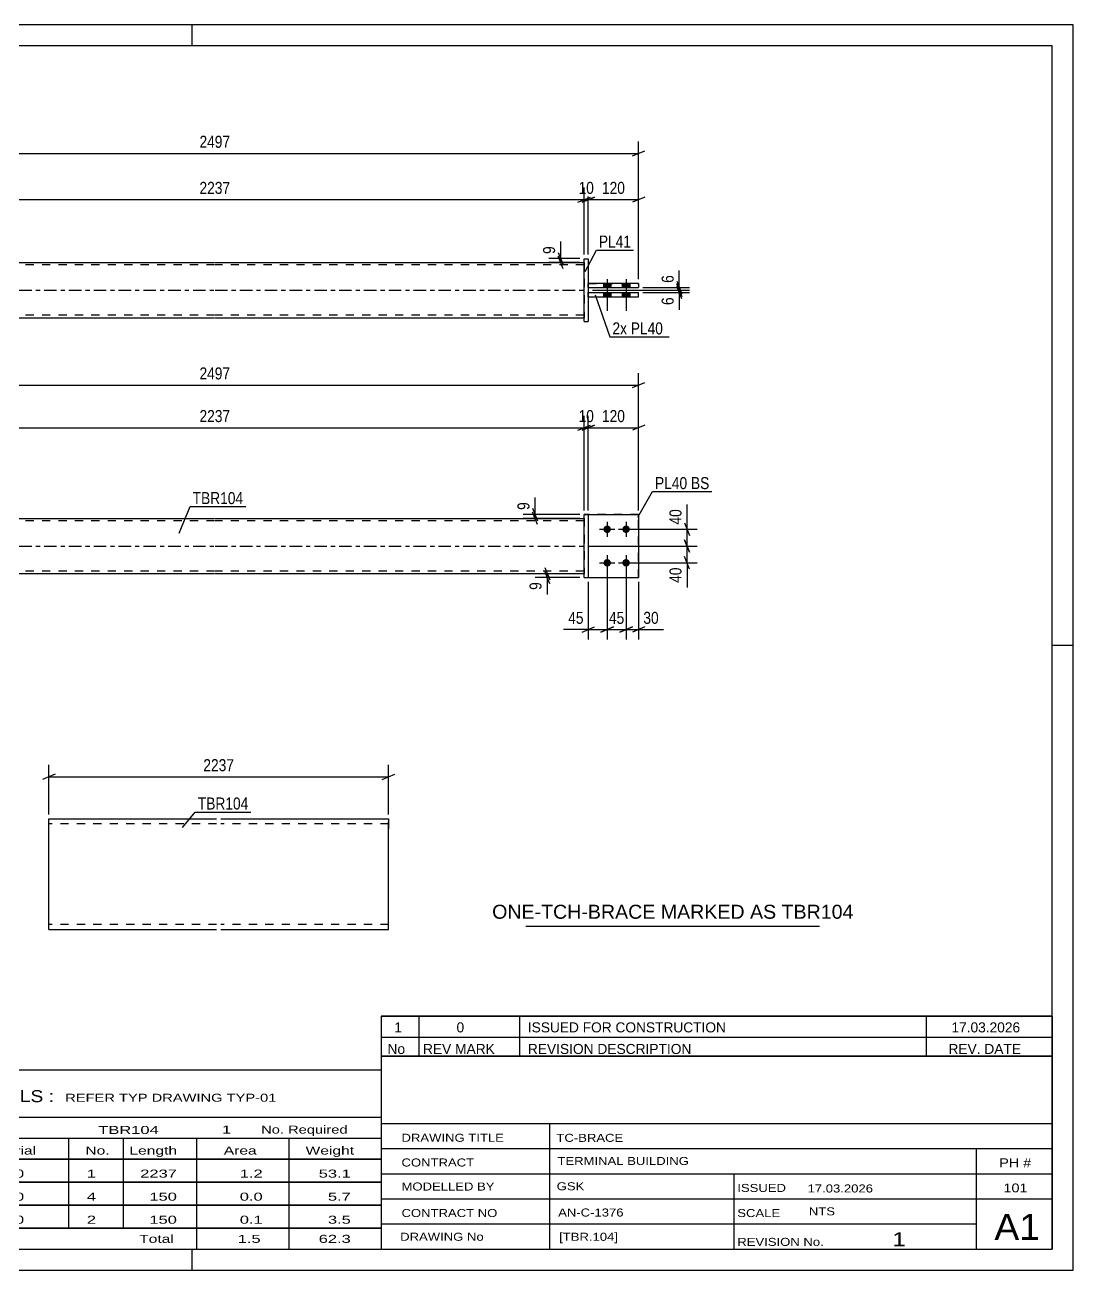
# Model space of a CAD drawing. Header units: millimetres. Extents: x 0 to 420, y 0 to 297.
# Drawn here: x 170.1 to 420, y 0 to 297 of the extents above; entities that cross this region are included whole.
import ezdxf

# ---------------------------------------------------------------- set-up
doc = ezdxf.new("R2010")
doc.units = ezdxf.units.MM
doc.linetypes.add('DXK_LINE_DOT2', pattern=[3.9198, 1.9599, -1.9599])
doc.linetypes.add('DXK_LINE_DOT3', pattern=[5.9187, 2.979, -0.9799, 0.9799, -0.9799])
doc.styles.add('Arial', font='ARIAL.TTF', dxfattribs={"height": 0.2})
doc.styles.add('Arial Narrow', font='ARIALN.TTF', dxfattribs={"height": 0.2})

# ---------------------------------------------------------------- blocks, each defined once
blk = doc.blocks.new('Unknown-581590759-1127')
at = {"color": 5, "linetype": 'Continuous'}
for p, q in [((420, 297), (0, 297)), ((210, 292), (210, 297)), ((420, 0), (420, 297)), ((415, 292), (5, 292)), ((415, 5), (415, 292)), ((420, 149), (415, 149)), ((5, 5), (415, 5)), ((210, 0), (210, 5)), ((0, 0), (420, 0))]:
    blk.add_line(p, q, dxfattribs=at)
blk = doc.blocks.new('Part-581590759-1367 - 1364')
at = {"color": 2, "linetype": 'Continuous'}
for p, q in [((304.42, 180.2), (303.42, 180.2)), ((303.42, 165.2), (303.42, 180.2)), ((304.42, 180.2), (304.42, 165.2)), ((303.42, 165.2), (303.42, 165.2)), ((303.42, 165.2), (304.42, 165.2))]:
    blk.add_line(p, q, dxfattribs=at)
at = {"color": 7, "linetype": 'DXK_LINE_DOT2'}
for p, q in [((303.42, 180.2), (303.42, 180.2)), ((303.42, 180.2), (304.42, 180.2)), ((304.42, 180.2), (304.42, 180.2)), ((303.42, 165.2), (304.42, 165.2))]:
    blk.add_line(p, q, dxfattribs=at)
blk = doc.blocks.new('Bolt-581590759-1379 - 1364')
at = {"linetype": 'Continuous'}
for points in [[(308.92, 177.6, -1), (308.92, 175.8, -1)], [(313.42, 177.6, -1), (313.42, 175.8, -1)], [(308.92, 169.6, -1), (308.92, 167.8, -1)], [(313.42, 169.6, -1), (313.42, 167.8, -1)]]:
    blk.add_hatch(color=1, dxfattribs=at).paths.add_polyline_path(points)
at = {"color": 1, "linetype": 'Continuous'}
for p, q in [((308.92, 178.5), (308.92, 174.9)), ((313.42, 178.5), (313.42, 174.9)), ((307.12, 176.7), (310.72, 176.7)), ((311.62, 176.7), (315.22, 176.7)), ((308.92, 170.5), (308.92, 166.9)), ((313.42, 170.5), (313.42, 166.9)), ((307.12, 168.7), (310.72, 168.7)), ((311.62, 168.7), (315.22, 168.7))]:
    blk.add_line(p, q, dxfattribs=at)
blk = doc.blocks.new('Part-581590759-1440 - 1364')
at = {"linetype": 'Continuous'}
blk.add_hatch(color=2, dxfattribs=at).paths.add_polyline_path([(157.32, 179.3), (156.52, 180.7), (158.12, 180.7)])
at = {"color": 2, "linetype": 'Continuous'}
for p, q in [((127.32, 179.3), (215.32, 179.3)), ((157.32, 179.3), (156.52, 180.7)), ((156.52, 180.7), (158.12, 180.7)), ((158.12, 180.7), (157.32, 179.3)), ((215.42, 179.3), (303.42, 179.3)), ((215.32, 166.1), (127.32, 166.1)), ((303.42, 166.1), (215.42, 166.1))]:
    blk.add_line(p, q, dxfattribs=at)
at = {"color": 7, "linetype": 'DXK_LINE_DOT2'}
for p, q in [((127.32, 166.1), (127.32, 179.3)), ((215.32, 178.7), (127.32, 178.7)), ((303.42, 178.7), (215.42, 178.7)), ((303.42, 179.3), (303.42, 166.1)), ((215.32, 166.7), (127.32, 166.7)), ((303.42, 166.7), (215.42, 166.7))]:
    blk.add_line(p, q, dxfattribs=at)
at = {"color": 7, "linetype": 'DXK_LINE_DOT3'}
for p, q in [((127.32, 172.7), (215.32, 172.7)), ((215.42, 172.7), (303.42, 172.7))]:
    blk.add_line(p, q, dxfattribs=at)
at = {"color": 2, "linetype": 'Continuous'}
blk.add_circle((157.32, 180.2), 1, dxfattribs=at)
blk = doc.blocks.new('Part-581590759-1445 - 1364')
at = {"color": 2, "linetype": 'Continuous'}
for p, q in [((304.42, 180.2), (316.42, 180.2)), ((316.42, 180.2), (316.42, 165.2)), ((304.42, 165.2), (316.42, 165.2))]:
    blk.add_line(p, q, dxfattribs=at)
at = {"color": 7, "linetype": 'DXK_LINE_DOT2'}
blk.add_line((304.42, 180.2), (304.42, 165.2), dxfattribs=at)
blk = doc.blocks.new('Part-581590759-1450 - 1364')
at = {"color": 7, "linetype": 'DXK_LINE_DOT2'}
for p, q in [((316.42, 180.2), (304.42, 180.2)), ((304.42, 180.2), (304.42, 165.2)), ((316.42, 165.2), (316.42, 180.2)), ((304.42, 165.2), (316.42, 165.2))]:
    blk.add_line(p, q, dxfattribs=at)
blk = doc.blocks.new('Part-581590759-1778 - 1767')
at = {"color": 2, "linetype": 'Continuous'}
for p, q in [((304.42, 232.14), (304.42, 233.14)), ((304.42, 233.14), (316.42, 233.14)), ((304.42, 232.14), (304.42, 232.14)), ((304.42, 232.14), (316.42, 232.14)), ((316.42, 232.14), (316.42, 233.14))]:
    blk.add_line(p, q, dxfattribs=at)
at = {"color": 7, "linetype": 'DXK_LINE_DOT2'}
for p, q in [((304.42, 233.14), (316.42, 233.14)), ((304.42, 232.14), (316.42, 232.14))]:
    blk.add_line(p, q, dxfattribs=at)
blk = doc.blocks.new('Part-581590759-1773 - 1767')
at = {"linetype": 'Continuous'}
blk.add_hatch(color=2, dxfattribs=at).paths.add_polyline_path([(157.32, 233.74), (156.52, 235.14), (158.12, 235.14)])
at = {"color": 2, "linetype": 'Continuous'}
for p, q in [((127.32, 240.34), (215.32, 240.34)), ((215.42, 240.34), (303.42, 240.34)), ((157.32, 233.74), (156.52, 235.14)), ((156.52, 235.14), (158.12, 235.14)), ((158.12, 235.14), (157.32, 233.74)), ((127.32, 227.14), (215.32, 227.14)), ((215.42, 227.14), (303.42, 227.14))]:
    blk.add_line(p, q, dxfattribs=at)
at = {"color": 7, "linetype": 'DXK_LINE_DOT2'}
for p, q in [((127.32, 240.34), (127.32, 227.14)), ((215.32, 239.74), (127.32, 239.74)), ((303.42, 239.74), (215.42, 239.74)), ((303.42, 240.34), (303.42, 227.14)), ((215.32, 227.74), (127.32, 227.74)), ((303.42, 227.74), (215.42, 227.74))]:
    blk.add_line(p, q, dxfattribs=at)
at = {"color": 7, "linetype": 'DXK_LINE_DOT3'}
for p, q in [((127.32, 233.74), (215.32, 233.74)), ((215.42, 233.74), (303.42, 233.74))]:
    blk.add_line(p, q, dxfattribs=at)
at = {"color": 2, "linetype": 'Continuous'}
blk.add_circle((157.32, 234.64), 1, dxfattribs=at)
blk = doc.blocks.new('Part-581590759-1783 - 1767')
at = {"color": 2, "linetype": 'Continuous'}
for p, q in [((304.42, 234.34), (304.42, 235.34)), ((316.42, 235.34), (304.42, 235.34)), ((316.42, 235.34), (316.42, 234.34)), ((304.42, 234.34), (304.42, 234.34)), ((304.42, 234.34), (316.42, 234.34))]:
    blk.add_line(p, q, dxfattribs=at)
at = {"color": 7, "linetype": 'DXK_LINE_DOT2'}
for p, q in [((304.42, 235.34), (304.42, 235.34)), ((304.42, 235.34), (316.42, 235.34)), ((316.42, 235.34), (316.42, 235.34)), ((304.42, 234.34), (316.42, 234.34))]:
    blk.add_line(p, q, dxfattribs=at)
blk = doc.blocks.new('Part-581590759-1788 - 1767')
at = {"color": 2, "linetype": 'Continuous'}
for p, q in [((303.42, 241.24), (303.42, 241.24)), ((303.42, 226.24), (303.42, 241.24)), ((303.42, 241.24), (304.42, 241.24)), ((304.42, 241.24), (304.42, 241.24)), ((304.42, 241.24), (304.42, 226.24)), ((303.42, 226.24), (303.42, 226.24)), ((303.42, 226.24), (304.42, 226.24)), ((304.42, 226.24), (304.42, 226.24))]:
    blk.add_line(p, q, dxfattribs=at)
at = {"color": 7, "linetype": 'DXK_LINE_DOT2'}
for p, q in [((303.42, 241.24), (303.42, 241.24)), ((303.42, 241.24), (304.42, 241.24)), ((303.42, 226.24), (304.42, 226.24))]:
    blk.add_line(p, q, dxfattribs=at)
blk = doc.blocks.new('Bolt-581590759-1800 - 1767')
at = {"linetype": 'Continuous'}
for points in [[(309.82, 235.34), (308.02, 235.34), (308.02, 234.34), (309.82, 234.34)], [(309.82, 235.34), (308.02, 235.34), (308.02, 234.34), (309.82, 234.34)], [(314.32, 235.34), (312.52, 235.34), (312.52, 234.34), (314.32, 234.34)], [(314.32, 235.34), (312.52, 235.34), (312.52, 234.34), (314.32, 234.34)], [(309.82, 233.14), (308.02, 233.14), (308.02, 232.14), (309.82, 232.14)], [(309.82, 233.14), (308.02, 233.14), (308.02, 232.14), (309.82, 232.14)], [(314.32, 233.14), (312.52, 233.14), (312.52, 232.14), (314.32, 232.14)], [(314.32, 233.14), (312.52, 233.14), (312.52, 232.14), (314.32, 232.14)]]:
    blk.add_hatch(color=1, dxfattribs=at).paths.add_polyline_path(points)
at = {"color": 1, "linetype": 'Continuous'}
for p, q in [((308.02, 235.34), (308.02, 234.34)), ((308.02, 235.34), (308.02, 234.34)), ((308.92, 236.34), (308.92, 228.84)), ((308.92, 236.34), (308.92, 228.84)), ((309.82, 235.34), (309.82, 234.34)), ((309.82, 235.34), (309.82, 234.34)), ((312.52, 235.34), (312.52, 234.34)), ((312.52, 235.34), (312.52, 234.34)), ((313.42, 236.34), (313.42, 228.84)), ((313.42, 236.34), (313.42, 228.84)), ((314.32, 235.34), (314.32, 234.34)), ((314.32, 235.34), (314.32, 234.34)), ((308.02, 233.14), (308.02, 232.14)), ((308.02, 233.14), (308.02, 232.14)), ((309.82, 233.14), (309.82, 232.14)), ((309.82, 233.14), (309.82, 232.14)), ((312.52, 233.14), (312.52, 232.14)), ((312.52, 233.14), (312.52, 232.14)), ((314.32, 233.14), (314.32, 232.14)), ((314.32, 233.14), (314.32, 232.14))]:
    blk.add_line(p, q, dxfattribs=at)
blk = doc.blocks.new('Part-581590759-2256 - 2248')
at = {"color": 2, "linetype": 'Continuous'}
for p, q in [((175.79, 81.43), (175.79, 107.65)), ((175.79, 107.65), (215.79, 107.65)), ((216.79, 107.65), (256.79, 107.65)), ((256.79, 107.65), (256.79, 107.46)), ((256.79, 107.46), (256.79, 105.25)), ((256.79, 81.25), (256.79, 105.25)), ((175.79, 81.25), (175.79, 81.43)), ((175.79, 81.25), (215.79, 81.25)), ((216.79, 81.25), (256.79, 81.25))]:
    blk.add_line(p, q, dxfattribs=at)
at = {"color": 7, "linetype": 'DXK_LINE_DOT2'}
for p, q in [((256.79, 105.25), (256.79, 106.94)), ((215.79, 106.45), (175.79, 106.45)), ((256.79, 106.45), (216.79, 106.45)), ((175.79, 82.45), (175.79, 82.54)), ((215.79, 82.45), (175.79, 82.45)), ((256.79, 82.45), (216.79, 82.45)), ((256.79, 82.45), (256.79, 82.54))]:
    blk.add_line(p, q, dxfattribs=at)
blk = doc.blocks.new('StraightDimension-581590759-1665 - 1364')
at = {"color": 7, "linetype": 'Continuous'}
for p, q in [((308.92, 167.7), (308.92, 150.39)), ((313.42, 167.7), (313.42, 150.39)), ((307.42, 152.19), (310.42, 153.39)), ((308.92, 152.79), (313.42, 152.79)), ((314.92, 153.39), (311.92, 152.19))]:
    blk.add_line(p, q, dxfattribs=at)
at = {"color": 0}
blk.add_wipeout([(313.59, 153.54), (313.59, 157.74), (308.74, 157.74), (308.74, 153.54)], dxfattribs=at)
at = {"color": 3, "style": 'Arial Narrow'}
blk.add_text('45', height=2.863, dxfattribs=at).set_placement((309.34, 154.14))
blk = doc.blocks.new('StraightDimension-581590759-1505 - 1364')
at = {"color": 7, "linetype": 'Continuous'}
for p, q in [((303.42, 181.2), (303.42, 203.77)), ((304.42, 181.2), (304.42, 203.77)), ((301.92, 200.32), (304.92, 201.52)), ((305.92, 201.52), (302.92, 200.32)), ((303.42, 200.92), (304.42, 200.92))]:
    blk.add_line(p, q, dxfattribs=at)
at = {"color": 0}
blk.add_wipeout([(306.34, 201.67), (306.34, 205.87), (301.49, 205.87), (301.49, 201.67)], dxfattribs=at)
at = {"color": 3, "style": 'Arial Narrow'}
blk.add_text('10', height=2.863, dxfattribs=at).set_placement((302.09, 202.27))
blk = doc.blocks.new('StraightDimension-581590759-1703 - 1364')
at = {"color": 7, "linetype": 'Continuous'}
for p, q in [((314.42, 176.7), (330.38, 176.7)), ((327.38, 178.2), (328.58, 175.2)), ((327.98, 172.7), (327.98, 176.7)), ((304.42, 172.7), (330.38, 172.7)), ((328.58, 171.2), (327.38, 174.2))]:
    blk.add_line(p, q, dxfattribs=at)
at = {"color": 0}
blk.add_wipeout([(327.23, 182.08), (323.03, 182.08), (323.03, 177.22), (327.23, 177.22)], dxfattribs=at)
at = {"color": 7, "linetype": 'Continuous'}
blk.add_line((327.98, 176.7), (327.98, 182.6), dxfattribs=at)
blk.add_line((327.98, 176.7), (327.98, 182.6), dxfattribs=at)
at = {"color": 3, "style": 'Arial Narrow'}
blk.add_text('40', height=2.863, rotation=90.0002, dxfattribs=at).set_placement((326.63, 177.82))
blk = doc.blocks.new('StraightDimension-581590759-1649 - 1364')
at = {"color": 7, "linetype": 'Continuous'}
for p, q in [((308.92, 167.7), (308.92, 150.39)), ((304.42, 164.2), (304.42, 150.39)), ((302.92, 152.19), (305.92, 153.39)), ((304.42, 152.79), (308.92, 152.79)), ((310.42, 153.39), (307.42, 152.19))]:
    blk.add_line(p, q, dxfattribs=at)
at = {"color": 0}
blk.add_wipeout([(303.89, 153.54), (303.89, 157.74), (299.03, 157.74), (299.03, 153.54)], dxfattribs=at)
at = {"color": 7, "linetype": 'Continuous'}
blk.add_line((304.42, 152.79), (298.51, 152.79), dxfattribs=at)
blk.add_line((304.42, 152.79), (298.51, 152.79), dxfattribs=at)
at = {"color": 3, "style": 'Arial Narrow'}
blk.add_text('45', height=2.863, dxfattribs=at).set_placement((299.63, 154.14))
blk = doc.blocks.new('StraightDimension-581590759-1730 - 1364')
at = {"color": 7, "linetype": 'Continuous'}
for p, q in [((291.13, 181.7), (292.33, 178.7)), ((302.42, 180.2), (288.88, 180.2)), ((302.42, 179.3), (288.88, 179.3)), ((292.33, 177.8), (291.13, 180.8)), ((291.73, 179.3), (291.73, 180.2))]:
    blk.add_line(p, q, dxfattribs=at)
at = {"color": 0}
blk.add_wipeout([(290.98, 183.75), (286.78, 183.75), (286.78, 180.72), (290.98, 180.72)], dxfattribs=at)
at = {"color": 7, "linetype": 'Continuous'}
blk.add_line((291.73, 180.2), (291.73, 184.28), dxfattribs=at)
blk.add_line((291.73, 180.2), (291.73, 184.28), dxfattribs=at)
at = {"color": 3, "style": 'Arial Narrow'}
blk.add_text('9', height=2.86, rotation=90.0002, dxfattribs=at).set_placement((290.38, 181.32))
blk = doc.blocks.new('StraightDimension-581590759-1496 - 1364')
at = {"color": 7, "linetype": 'Continuous'}
for p, q in [((127.32, 181.2), (127.32, 203.77)), ((303.42, 181.2), (303.42, 203.77)), ((128.82, 201.52), (125.82, 200.32)), ((127.32, 200.92), (303.42, 200.92)), ((301.92, 200.32), (304.92, 201.52))]:
    blk.add_line(p, q, dxfattribs=at)
at = {"color": 0}
blk.add_wipeout([(219.62, 201.67), (219.62, 205.87), (211.11, 205.87), (211.11, 201.67)], dxfattribs=at)
at = {"color": 3, "style": 'Arial Narrow'}
blk.add_text('2237', height=2.863, dxfattribs=at).set_placement((211.71, 202.27))
blk = doc.blocks.new('StraightDimension-581590759-1523 - 1364')
at = {"color": 7, "linetype": 'Continuous'}
for p, q in [((304.42, 181.2), (304.42, 203.77)), ((316.42, 181.2), (316.42, 203.77)), ((302.92, 200.32), (305.92, 201.52)), ((304.42, 200.92), (316.42, 200.92)), ((317.92, 201.52), (314.92, 200.32))]:
    blk.add_line(p, q, dxfattribs=at)
at = {"color": 0}
blk.add_wipeout([(313.76, 201.67), (313.76, 205.87), (307.07, 205.87), (307.07, 201.67)], dxfattribs=at)
at = {"color": 3, "style": 'Arial Narrow'}
blk.add_text('120', height=2.863, dxfattribs=at).set_placement((307.67, 202.27))
blk = doc.blocks.new('StraightDimension-581590759-1546 - 1364')
at = {"color": 7, "linetype": 'Continuous'}
for p, q in [((114.32, 181.2), (114.32, 213.94)), ((316.42, 181.2), (316.42, 213.94)), ((115.82, 211.69), (112.82, 210.49)), ((114.32, 211.09), (316.42, 211.09)), ((314.92, 210.49), (317.92, 211.69))]:
    blk.add_line(p, q, dxfattribs=at)
at = {"color": 0}
blk.add_wipeout([(219.62, 211.84), (219.62, 216.04), (211.11, 216.04), (211.11, 211.84)], dxfattribs=at)
at = {"color": 3, "style": 'Arial Narrow'}
blk.add_text('2497', height=2.863, dxfattribs=at).set_placement((211.71, 212.44))
blk = doc.blocks.new('StraightDimension-581590759-1640 - 1364')
at = {"color": 7, "linetype": 'Continuous'}
for p, q in [((294.02, 167.6), (295.22, 164.6)), ((295.22, 163.7), (294.02, 166.7)), ((302.42, 166.1), (291.77, 166.1)), ((302.42, 165.2), (291.77, 165.2)), ((294.62, 165.2), (294.62, 166.1))]:
    blk.add_line(p, q, dxfattribs=at)
at = {"color": 0}
blk.add_wipeout([(293.87, 164.67), (289.67, 164.67), (289.67, 161.65), (293.87, 161.65)], dxfattribs=at)
at = {"color": 7, "linetype": 'Continuous'}
blk.add_line((294.62, 165.2), (294.62, 161.12), dxfattribs=at)
blk.add_line((294.62, 165.2), (294.62, 161.12), dxfattribs=at)
at = {"color": 3, "style": 'Arial Narrow'}
blk.add_text('9', height=2.86, rotation=90.0002, dxfattribs=at).set_placement((293.27, 162.25))
blk = doc.blocks.new('StraightDimension-581590759-1675 - 1364')
at = {"color": 7, "linetype": 'Continuous'}
for p, q in [((313.42, 167.7), (313.42, 150.39)), ((316.42, 164.2), (316.42, 150.39)), ((311.92, 152.19), (314.92, 153.39)), ((313.42, 152.79), (316.42, 152.79)), ((317.92, 153.39), (314.92, 152.19))]:
    blk.add_line(p, q, dxfattribs=at)
at = {"color": 0}
blk.add_wipeout([(321.8, 153.54), (321.8, 157.74), (316.94, 157.74), (316.94, 153.54)], dxfattribs=at)
at = {"color": 7, "linetype": 'Continuous'}
blk.add_line((316.42, 152.79), (322.32, 152.79), dxfattribs=at)
blk.add_line((316.42, 152.79), (322.32, 152.79), dxfattribs=at)
at = {"color": 3, "style": 'Arial Narrow'}
blk.add_text('30', height=2.863, dxfattribs=at).set_placement((317.54, 154.14))
blk = doc.blocks.new('StraightDimension-581590759-1716 - 1364')
at = {"color": 7, "linetype": 'Continuous'}
for p, q in [((304.42, 172.7), (330.38, 172.7)), ((327.38, 174.2), (328.58, 171.2)), ((327.98, 168.7), (327.98, 172.7)), ((328.58, 167.2), (327.38, 170.2)), ((314.42, 168.7), (330.38, 168.7))]:
    blk.add_line(p, q, dxfattribs=at)
at = {"color": 0}
blk.add_wipeout([(327.23, 168.17), (323.03, 168.17), (323.03, 163.32), (327.23, 163.32)], dxfattribs=at)
at = {"color": 7, "linetype": 'Continuous'}
blk.add_line((327.98, 168.7), (327.98, 162.79), dxfattribs=at)
blk.add_line((327.98, 168.7), (327.98, 162.79), dxfattribs=at)
at = {"color": 3, "style": 'Arial Narrow'}
blk.add_text('40', height=2.863, rotation=90.0002, dxfattribs=at).set_placement((326.63, 163.92))
blk = doc.blocks.new('StraightDimension-581590759-1890 - 1767')
at = {"color": 7, "linetype": 'Continuous'}
for p, q in [((302.92, 254.74), (305.92, 255.94)), ((304.42, 242.25), (304.42, 258.19)), ((317.92, 255.94), (314.92, 254.74)), ((316.42, 236.34), (316.42, 258.19)), ((304.42, 255.34), (316.42, 255.34))]:
    blk.add_line(p, q, dxfattribs=at)
at = {"color": 0}
blk.add_wipeout([(313.76, 256.09), (313.76, 260.29), (307.07, 260.29), (307.07, 256.09)], dxfattribs=at)
at = {"color": 3, "style": 'Arial Narrow'}
blk.add_text('120', height=2.863, dxfattribs=at).set_placement((307.67, 256.69))
blk = doc.blocks.new('StraightDimension-581590759-1805 - 1767')
at = {"color": 7, "linetype": 'Continuous'}
for p, q in [((302.42, 241.25), (294.99, 241.25)), ((297.24, 242.75), (298.44, 239.75)), ((298.44, 238.84), (297.24, 241.84)), ((297.84, 240.34), (297.84, 241.25)), ((302.42, 240.34), (294.99, 240.34))]:
    blk.add_line(p, q, dxfattribs=at)
at = {"color": 0}
blk.add_wipeout([(297.09, 244.8), (292.89, 244.8), (292.89, 241.77), (297.09, 241.77)], dxfattribs=at)
at = {"color": 7, "linetype": 'Continuous'}
blk.add_line((297.84, 241.25), (297.84, 245.32), dxfattribs=at)
blk.add_line((297.84, 241.25), (297.84, 245.32), dxfattribs=at)
at = {"color": 3, "style": 'Arial Narrow'}
blk.add_text('9', height=2.86, rotation=90.0002, dxfattribs=at).set_placement((296.49, 242.37))
blk = doc.blocks.new('StraightDimension-581590759-1816 - 1767')
at = {"color": 7, "linetype": 'Continuous'}
for p, q in [((325.51, 235.84), (326.71, 232.84)), ((326.71, 232.24), (325.51, 235.24)), ((305.42, 233.74), (328.51, 233.74)), ((317.42, 234.34), (328.51, 234.34)), ((326.11, 233.74), (326.11, 234.34))]:
    blk.add_line(p, q, dxfattribs=at)
at = {"color": 0}
blk.add_wipeout([(325.36, 237.9), (321.16, 237.9), (321.16, 234.87), (325.36, 234.87)], dxfattribs=at)
at = {"color": 7, "linetype": 'Continuous'}
blk.add_line((326.11, 234.34), (326.11, 238.42), dxfattribs=at)
blk.add_line((326.11, 234.34), (326.11, 238.42), dxfattribs=at)
at = {"color": 3, "style": 'Arial Narrow'}
blk.add_text('6', height=2.86, rotation=90.0002, dxfattribs=at).set_placement((324.76, 235.47))
blk = doc.blocks.new('StraightDimension-581590759-1825 - 1767')
at = {"color": 7, "linetype": 'Continuous'}
for p, q in [((325.51, 235.24), (326.71, 232.24)), ((326.71, 231.64), (325.51, 234.64)), ((305.42, 233.74), (328.51, 233.74)), ((317.42, 233.14), (328.51, 233.14)), ((326.11, 233.14), (326.11, 233.74))]:
    blk.add_line(p, q, dxfattribs=at)
at = {"color": 0}
blk.add_wipeout([(325.36, 232.62), (321.16, 232.62), (321.16, 229.59), (325.36, 229.59)], dxfattribs=at)
at = {"color": 7, "linetype": 'Continuous'}
blk.add_line((326.11, 233.14), (326.11, 229.07), dxfattribs=at)
blk.add_line((326.11, 233.14), (326.11, 229.07), dxfattribs=at)
at = {"color": 3, "style": 'Arial Narrow'}
blk.add_text('6', height=2.86, rotation=90.0002, dxfattribs=at).set_placement((324.76, 230.19))
blk = doc.blocks.new('StraightDimension-581590759-1900 - 1767')
at = {"color": 7, "linetype": 'Continuous'}
for p, q in [((301.92, 254.74), (304.92, 255.94)), ((305.92, 255.94), (302.92, 254.74)), ((303.42, 242.25), (303.42, 258.19)), ((304.42, 242.25), (304.42, 258.19)), ((303.42, 255.34), (304.42, 255.34))]:
    blk.add_line(p, q, dxfattribs=at)
at = {"color": 0}
blk.add_wipeout([(306.34, 256.09), (306.34, 260.29), (301.49, 260.29), (301.49, 256.09)], dxfattribs=at)
at = {"color": 3, "style": 'Arial Narrow'}
blk.add_text('10', height=2.863, dxfattribs=at).set_placement((302.09, 256.69))
blk = doc.blocks.new('StraightDimension-581590759-1910 - 1767')
at = {"color": 7, "linetype": 'Continuous'}
for p, q in [((128.82, 255.94), (125.82, 254.74)), ((127.32, 242.24), (127.32, 258.19)), ((301.92, 254.74), (304.92, 255.94)), ((303.42, 242.24), (303.42, 258.19)), ((127.32, 255.34), (303.42, 255.34))]:
    blk.add_line(p, q, dxfattribs=at)
at = {"color": 0}
blk.add_wipeout([(219.62, 256.09), (219.62, 260.29), (211.11, 260.29), (211.11, 256.09)], dxfattribs=at)
at = {"color": 3, "style": 'Arial Narrow'}
blk.add_text('2237', height=2.863, dxfattribs=at).set_placement((211.71, 256.69))
blk = doc.blocks.new('StraightDimension-581590759-1941 - 1767')
at = {"color": 7, "linetype": 'Continuous'}
for p, q in [((114.32, 236.34), (114.32, 269.19)), ((316.42, 236.34), (316.42, 269.19)), ((115.82, 266.94), (112.82, 265.74)), ((114.32, 266.34), (316.42, 266.34)), ((314.92, 265.74), (317.92, 266.94))]:
    blk.add_line(p, q, dxfattribs=at)
at = {"color": 0}
blk.add_wipeout([(219.62, 267.09), (219.62, 271.29), (211.11, 271.29), (211.11, 267.09)], dxfattribs=at)
at = {"color": 3, "style": 'Arial Narrow'}
blk.add_text('2497', height=2.863, dxfattribs=at).set_placement((211.71, 267.69))
blk = doc.blocks.new('StraightDimension-581590759-2261 - 2248')
at = {"color": 7, "linetype": 'Continuous'}
for p, q in [((175.79, 108.65), (175.79, 120.5)), ((256.79, 108.65), (256.79, 120.5)), ((177.29, 118.25), (174.29, 117.05)), ((175.79, 117.65), (256.79, 117.65)), ((255.29, 117.05), (258.29, 118.25))]:
    blk.add_line(p, q, dxfattribs=at)
at = {"color": 0}
blk.add_wipeout([(220.54, 118.4), (220.54, 122.6), (212.03, 122.6), (212.03, 118.4)], dxfattribs=at)
at = {"color": 3, "style": 'Arial Narrow'}
blk.add_text('2237', height=2.863, dxfattribs=at).set_placement((212.63, 119))
blk = doc.blocks.new('Unknown-581590759-3313')
at = {"color": 7, "linetype": 'Continuous'}
for p, q in [((255, 51.05), (255, 5)), ((255, 51.05), (415, 51.05)), ((415, 51), (415, 5)), ((255, 35), (415, 35)), ((295.14, 35), (295.14, 5)), ((255, 29), (415, 29)), ((397, 5.05), (397, 29.05)), ((255, 23), (415, 23)), ((339.14, 23), (339.14, 5)), ((255, 17), (415, 17)), ((255, 11), (397, 11)), ((255, 5), (415, 5))]:
    blk.add_line(p, q, dxfattribs=at)
at = {"color": 7, "style": 'Arial Narrow'}
for s, height, width, p in [('DRAWING TITLE', 1.9089, 1.425378, (259.88, 30.61)), ('TC-BRACE', 1.909, 1.425378, (296.81, 30.59)), ('TERMINAL BUILDING', 1.9089, 1.425378, (297.06, 25.07)), ('CONTRACT', 1.909, 1.425378, (259.88, 24.71)), ('MODELLED BY', 1.9089, 1.425378, (259.88, 18.98)), ('GSK', 1.909, 1.425378, (296.88, 19.04)), ('ISSUED', 1.909, 1.425378, (339.94, 18.64)), ('17.03.2026', 1.909, 1.425378, (356.69, 18.52)), ('CONTRACT NO', 1.9089, 1.425378, (259.88, 12.66)), ('AN-C-1376', 1.909, 1.425378, (297.23, 12.78)), ('SCALE', 1.909, 1.425378, (339.94, 12.65)), ('A1', 6.204, 1.25, (401.24, 7.2)), ('DRAWING No', 1.909, 1.425378, (259.56, 7)), ('[TBR.104]', 1.909, 1.425378, (297.46, 6.99)), ('1', 3.34, 1.5, (376.91, 5.68)), ('REVISION No.', 1.9089, 1.425378, (339.94, 5.77))]:
    blk.add_text(s, height=height, dxfattribs=dict(at, width=width)).set_placement(p)
at = {"color": 7, "linetype": 'Continuous', "style": 'Arial Narrow'}
for s, height, width, p in [('PH #', 2.1, 1.42538, (402.4, 24.55)), ('101', 2.1, 1.42538, (403.41, 18.55)), ('NTS', 1.909, 1.425378, (357, 13.05))]:
    blk.add_text(s, height=height, dxfattribs=dict(at, width=width)).set_placement(p)
blk = doc.blocks.new('Unknown-581590759-3314')
at = {"color": 7, "linetype": 'Continuous'}
for p, q in [((255, 60.55), (415, 60.55)), ((415, 60.55), (255, 60.55)), ((255, 60.55), (255, 55.55)), ((264, 60.55), (264, 55.55)), ((288, 60.55), (288, 55.55)), ((385, 60.55), (385, 55.55)), ((415, 60.55), (415, 55.55)), ((255, 55.55), (415, 55.55)), ((255, 55.55), (255, 51.05)), ((255, 55.55), (415, 55.55)), ((264, 55.55), (264, 51.05)), ((288, 55.55), (288, 51.05)), ((385, 55.55), (385, 51.05)), ((415, 55.55), (415, 51.05)), ((415, 51.05), (255, 51.05))]:
    blk.add_line(p, q, dxfattribs=at)
at = {"color": 7, "linetype": 'Continuous', "style": 'Arial Narrow'}
for s, height, width, p in [('1', 2.39, 1.196471, (258.16, 56.7)), ('0', 2.39, 1.196471, (273, 56.7)), ('ISSUED FOR CONSTRUCTION', 2.3861, 1.196471, (290, 56.7)), ('17.03.2026', 2.386, 1.196471, (391, 56.7)), ('No', 2.386, 1.2, (256.54, 51.55)), ('REV MARK', 2.386, 1.2, (265, 51.55)), ('REVISION DESCRIPTION', 2.3861, 1.2, (290, 51.55)), ('REV. DATE', 2.386, 1.2, (390.28, 51.55))]:
    blk.add_text(s, height=height, dxfattribs=dict(at, width=width)).set_placement(p)
blk = doc.blocks.new('Unknown-581590759-3315')
at = {"color": 7, "linetype": 'Continuous'}
for p, q in [((95, 47.75), (255, 47.75)), ((95, 36.5), (95, 47.75)), ((255, 47.75), (255, 36.5)), ((95, 36.5), (255, 36.5)), ((95, 36.5), (95, 31.5)), ((255, 36.5), (255, 31.5)), ((95, 31.5), (255, 31.5)), ((95, 31.5), (95, 26.5)), ((119, 31.5), (119, 26.5)), ((154.5, 31.5), (154.5, 26.5)), ((180.5, 31.5), (180.5, 26.5)), ((193.5, 31.5), (193.5, 26.5)), ((211, 31.5), (211, 26.5)), ((233, 31.5), (233, 26.5)), ((255, 31.5), (255, 26.5)), ((95, 26.5), (255, 26.5)), ((95, 26.45), (95, 21.05)), ((95, 26.45), (255, 26.45)), ((119, 26.5), (119, 21)), ((154.5, 26.5), (154.5, 21)), ((180.5, 26.5), (180.5, 21)), ((193.5, 26.5), (193.5, 21)), ((211, 26.5), (211, 21)), ((233, 26.5), (233, 21)), ((255, 26.45), (255, 21.05)), ((95, 21.05), (255, 21.05)), ((95, 20.95), (95, 15.55)), ((95, 20.95), (255, 20.95)), ((119, 21), (119, 15.5)), ((154.5, 21), (154.5, 15.5)), ((180.5, 21), (180.5, 15.5)), ((193.5, 21), (193.5, 15.5)), ((211, 21), (211, 15.5)), ((233, 21), (233, 15.5)), ((255, 20.95), (255, 15.55)), ((95, 15.55), (255, 15.55)), ((95, 15.45), (95, 10.05)), ((95, 15.45), (255, 15.45)), ((119, 15.5), (119, 10)), ((154.5, 15.5), (154.5, 10)), ((180.5, 15.5), (180.5, 10)), ((193.5, 15.5), (193.5, 10)), ((211, 15.5), (211, 10)), ((233, 15.5), (233, 10)), ((255, 15.45), (255, 10.05)), ((95, 10.05), (255, 10.05)), ((95, 10), (255, 10)), ((95, 10), (95, 5)), ((211, 10), (211, 5)), ((233, 10), (233, 5)), ((255, 10), (255, 5)), ((95, 5), (255, 5))]:
    blk.add_line(p, q, dxfattribs=at)
at = {"color": 7, "style": 'Arial Narrow'}
for s, height, width, p in [('GENERAL NOTES & WELD DETAILS :', 2.8633, 1.4, (96.15, 40.06)), ('REFER TYP DRAWING TYP-01', 1.9089, 1.6, (179.7, 40.16)), ("MATERIAL LIST FOR ASSEMBLY MK'D", 1.9089, 1.6, (96.15, 32.56)), ('TBR104', 1.909, 1.794707, (187.59, 32.47)), ('1', 1.91, 1.794707, (217.08, 32.56)), ('No. Required', 1.9089, 1.6, (226.41, 32.56)), ('Mark', 1.909, 1.7, (96.34, 27.5)), ('Profile', 1.909, 1.7, (129.41, 27.5)), ('Material', 1.909, 1.7, (159.54, 27.56)), ('No.', 1.909, 1.7, (184.5, 27.56)), ('Length', 1.909, 1.7, (195, 27.56)), ('Area', 1.909, 1.7, (217.5, 27.56)), ('Weight', 1.909, 1.7, (237, 27.56))]:
    blk.add_text(s, height=height, dxfattribs=dict(at, width=width)).set_placement(p)
at = {"color": 7, "linetype": 'Continuous', "style": 'Arial Narrow'}
for s, height, width, p in [('TBR104', 1.909, 1.794707, (96.5, 22.06)), ('SHS132*6', 1.909, 1.794707, (121, 22.06)), ('E350', 1.909, 1.794707, (160.74, 22.06)), ('1', 1.91, 1.794707, (184.86, 22.06)), ('2237', 1.909, 1.794707, (197.58, 22.06)), ('1.2', 1.909, 1.794707, (221.32, 22.06)), ('53.1', 1.909, 1.794707, (240.14, 22.06)), ('PL40', 1.909, 1.794707, (96.5, 16.56)), ('PL10*120', 1.909, 1.794707, (121, 16.56)), ('E350', 1.909, 1.794707, (160.74, 16.56)), ('4', 1.91, 1.794707, (184.86, 16.56)), ('150', 1.909, 1.794707, (199.77, 16.56)), ('0.0', 1.909, 1.794707, (221.32, 16.56)), ('5.7', 1.909, 1.794707, (242.33, 16.56)), ('PL41', 1.909, 1.794707, (96.5, 11.06)), ('PL10*150', 1.909, 1.794707, (121, 11.06)), ('E350', 1.909, 1.794707, (160.74, 11.06)), ('2', 1.91, 1.794707, (184.86, 11.06)), ('150', 1.909, 1.794707, (199.77, 11.06)), ('0.1', 1.909, 1.794707, (221.32, 11.06)), ('3.5', 1.909, 1.794707, (242.33, 11.06)), ('Total', 1.909, 1.7, (197.33, 6.5)), ('1.5', 1.909, 1.794707, (220.83, 6.5)), ('62.3', 1.909, 1.794707, (240.14, 6.5))]:
    blk.add_text(s, height=height, dxfattribs=dict(at, width=width)).set_placement(p)
blk = doc.blocks.new('Unknown-581590759-3316')
at = {"color": 7, "linetype": 'Continuous'}
blk.add_line((289.5, 82.05), (359.5, 82.05), dxfattribs=at)
at = {"color": 7, "style": 'Arial'}
blk.add_text('ONE-TCH-BRACE MARKED AS TBR104', height=3.3428, dxfattribs=at).set_placement((281.49, 83.8))
blk = doc.blocks.new('Mark-581590759-1436 - 1364')
at = {"color": 0}
blk.add_wipeout([(222.13, 182.7), (222.13, 185.7), (210.08, 185.7), (210.08, 182.7)], dxfattribs=at)
blk.add_wipeout([(222.13, 182.7), (222.13, 185.7), (210.08, 185.7), (210.08, 182.7)], dxfattribs=at)
at = {"color": 30, "linetype": 'Continuous'}
for p, q in [((206.87, 175.75), (209.48, 182.1)), ((209.48, 182.1), (222.73, 182.1))]:
    blk.add_line(p, q, dxfattribs=at)
at = {"color": 3, "style": 'Arial Narrow'}
blk.add_text('TBR104', height=2.863, dxfattribs=at).set_placement((210.08, 182.7))
blk = doc.blocks.new('MarkSet-581590759-1752 - 1364')
at = {"color": 0}
blk.add_wipeout([(327.99, 186.28), (327.99, 189.28), (320.32, 189.28), (320.32, 186.28)], dxfattribs=at)
blk.add_wipeout([(327.99, 186.28), (327.99, 189.28), (320.32, 189.28), (320.32, 186.28)], dxfattribs=at)
at = {"color": 30, "linetype": 'Continuous'}
blk.add_line((316.22, 179.62), (319.72, 185.68), dxfattribs=at)
at = {"color": 0}
blk.add_wipeout([(333.28, 186.28), (333.28, 189.28), (328.89, 189.28), (328.89, 186.28)], dxfattribs=at)
blk.add_wipeout([(333.28, 186.28), (333.28, 189.28), (328.89, 189.28), (328.89, 186.28)], dxfattribs=at)
at = {"color": 30, "linetype": 'Continuous'}
blk.add_line((319.72, 185.68), (333.88, 185.68), dxfattribs=at)
at = {"color": 3, "style": 'Arial Narrow'}
for s, p in [('PL40', (320.32, 186.28)), ('BS', (328.89, 186.28))]:
    blk.add_text(s, height=2.863, dxfattribs=at).set_placement(p)
blk = doc.blocks.new('Mark-581590759-1784 - 1767')
at = {"color": 0}
blk.add_wipeout([(314.61, 243.9), (314.61, 246.9), (306.93, 246.9), (306.93, 243.9)], dxfattribs=at)
blk.add_wipeout([(314.61, 243.9), (314.61, 246.9), (306.93, 246.9), (306.93, 243.9)], dxfattribs=at)
at = {"color": 30, "linetype": 'Continuous'}
for p, q in [((303.64, 238.22), (306.33, 243.3)), ((306.33, 243.3), (315.21, 243.3))]:
    blk.add_line(p, q, dxfattribs=at)
at = {"color": 3, "style": 'Arial Narrow'}
blk.add_text('PL41', height=2.863, dxfattribs=at).set_placement((306.93, 243.9))
blk = doc.blocks.new('MarkSet-581590759-1973 - 1767')
at = {"color": 0}
blk.add_wipeout([(313.64, 223.18), (313.64, 226.18), (310.17, 226.18), (310.17, 223.18)], dxfattribs=at)
blk.add_wipeout([(313.64, 223.18), (313.64, 226.18), (310.17, 226.18), (310.17, 223.18)], dxfattribs=at)
at = {"color": 30, "linetype": 'Continuous'}
blk.add_line((306.03, 232.6), (309.57, 222.58), dxfattribs=at)
at = {"color": 0}
blk.add_wipeout([(322.21, 223.18), (322.21, 226.18), (314.54, 226.18), (314.54, 223.18)], dxfattribs=at)
blk.add_wipeout([(322.21, 223.18), (322.21, 226.18), (314.54, 226.18), (314.54, 223.18)], dxfattribs=at)
at = {"color": 30, "linetype": 'Continuous'}
blk.add_line((309.57, 222.58), (323.71, 222.58), dxfattribs=at)
at = {"color": 3, "style": 'Arial Narrow'}
for s, p in [('2x', (310.17, 223.18)), ('PL40', (314.54, 223.18))]:
    blk.add_text(s, height=2.863, dxfattribs=at).set_placement(p)
blk = doc.blocks.new('Mark-581590759-2252 - 2248')
at = {"color": 0}
blk.add_wipeout([(223.36, 109.86), (223.36, 112.86), (211.31, 112.86), (211.31, 109.86)], dxfattribs=at)
blk.add_wipeout([(223.36, 109.86), (223.36, 112.86), (211.31, 112.86), (211.31, 109.86)], dxfattribs=at)
at = {"color": 30, "linetype": 'Continuous'}
for p, q in [((207.63, 105.57), (210.71, 109.26)), ((210.71, 109.26), (223.96, 109.26))]:
    blk.add_line(p, q, dxfattribs=at)
at = {"color": 3, "style": 'Arial Narrow'}
blk.add_text('TBR104', height=2.863, dxfattribs=at).set_placement((211.31, 109.86))

msp = doc.modelspace()

# ---------------------------------------------------------------- block references
for name in ['Unknown-581590759-1127', 'Part-581590759-1788 - 1767', 'Part-581590759-1773 - 1767', 'Part-581590759-1783 - 1767', 'Bolt-581590759-1800 - 1767', 'Part-581590759-1778 - 1767', 'Part-581590759-1440 - 1364', 'Part-581590759-1367 - 1364', 'Part-581590759-1445 - 1364', 'Part-581590759-1450 - 1364', 'Bolt-581590759-1379 - 1364', 'Part-581590759-2256 - 2248', 'Unknown-581590759-3316', 'Unknown-581590759-3314', 'Unknown-581590759-3313', 'Unknown-581590759-3315']:
    msp.add_blockref(name, (0, 0))

# ---------------------------------------------------------------- next in the draw order: block references
for name in ['StraightDimension-581590759-1890 - 1767', 'StraightDimension-581590759-1505 - 1364', 'StraightDimension-581590759-1665 - 1364', 'StraightDimension-581590759-2261 - 2248']:
    msp.add_blockref(name, (0, 0))

# ---------------------------------------------------------------- next in the draw order: block references
for name in ['StraightDimension-581590759-1805 - 1767', 'StraightDimension-581590759-1816 - 1767', 'StraightDimension-581590759-1730 - 1364', 'StraightDimension-581590759-1703 - 1364', 'StraightDimension-581590759-1649 - 1364', 'StraightDimension-581590759-1675 - 1364', 'Mark-581590759-2252 - 2248']:
    msp.add_blockref(name, (0, 0))

# ---------------------------------------------------------------- next in the draw order: block references
for name in ['StraightDimension-581590759-1900 - 1767', 'StraightDimension-581590759-1825 - 1767', 'StraightDimension-581590759-1496 - 1364', 'StraightDimension-581590759-1716 - 1364', 'StraightDimension-581590759-1640 - 1364']:
    msp.add_blockref(name, (0, 0))

# ---------------------------------------------------------------- next in the draw order: block references
for name in ['StraightDimension-581590759-1910 - 1767', 'MarkSet-581590759-1973 - 1767', 'StraightDimension-581590759-1523 - 1364']:
    msp.add_blockref(name, (0, 0))

# ---------------------------------------------------------------- next in the draw order: block references
for name in ['StraightDimension-581590759-1941 - 1767', 'StraightDimension-581590759-1546 - 1364']:
    msp.add_blockref(name, (0, 0))

# ---------------------------------------------------------------- next in the draw order: block references
for name in ['Mark-581590759-1784 - 1767', 'MarkSet-581590759-1752 - 1364', 'Mark-581590759-1436 - 1364']:
    msp.add_blockref(name, (0, 0))

doc.saveas('drawing.dxf')
